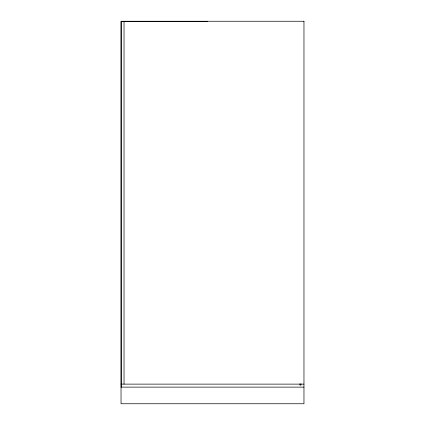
<?xml version="1.0" encoding="UTF-8"?>
<svg xmlns="http://www.w3.org/2000/svg" width="425" height="425" viewBox="0 0 425 425"><rect width="100%" height="100%" fill="white"/><g stroke="black" fill="none" stroke-linecap="round" stroke-linejoin="round"><path stroke-width="0.64" d="M207.512 21.415L121.199 21.415L121.199 386.952M121.035 384.126L303.965 384.126M121.035 387.122L303.965 387.122M300.974 383.796L300.974 385.124L299.976 385.124L299.976 383.796M124.026 21.25L124.026 384.126M303.965 21.25L121.035 21.25L121.035 403.75L303.965 403.75L303.965 21.25"/></g></svg>
